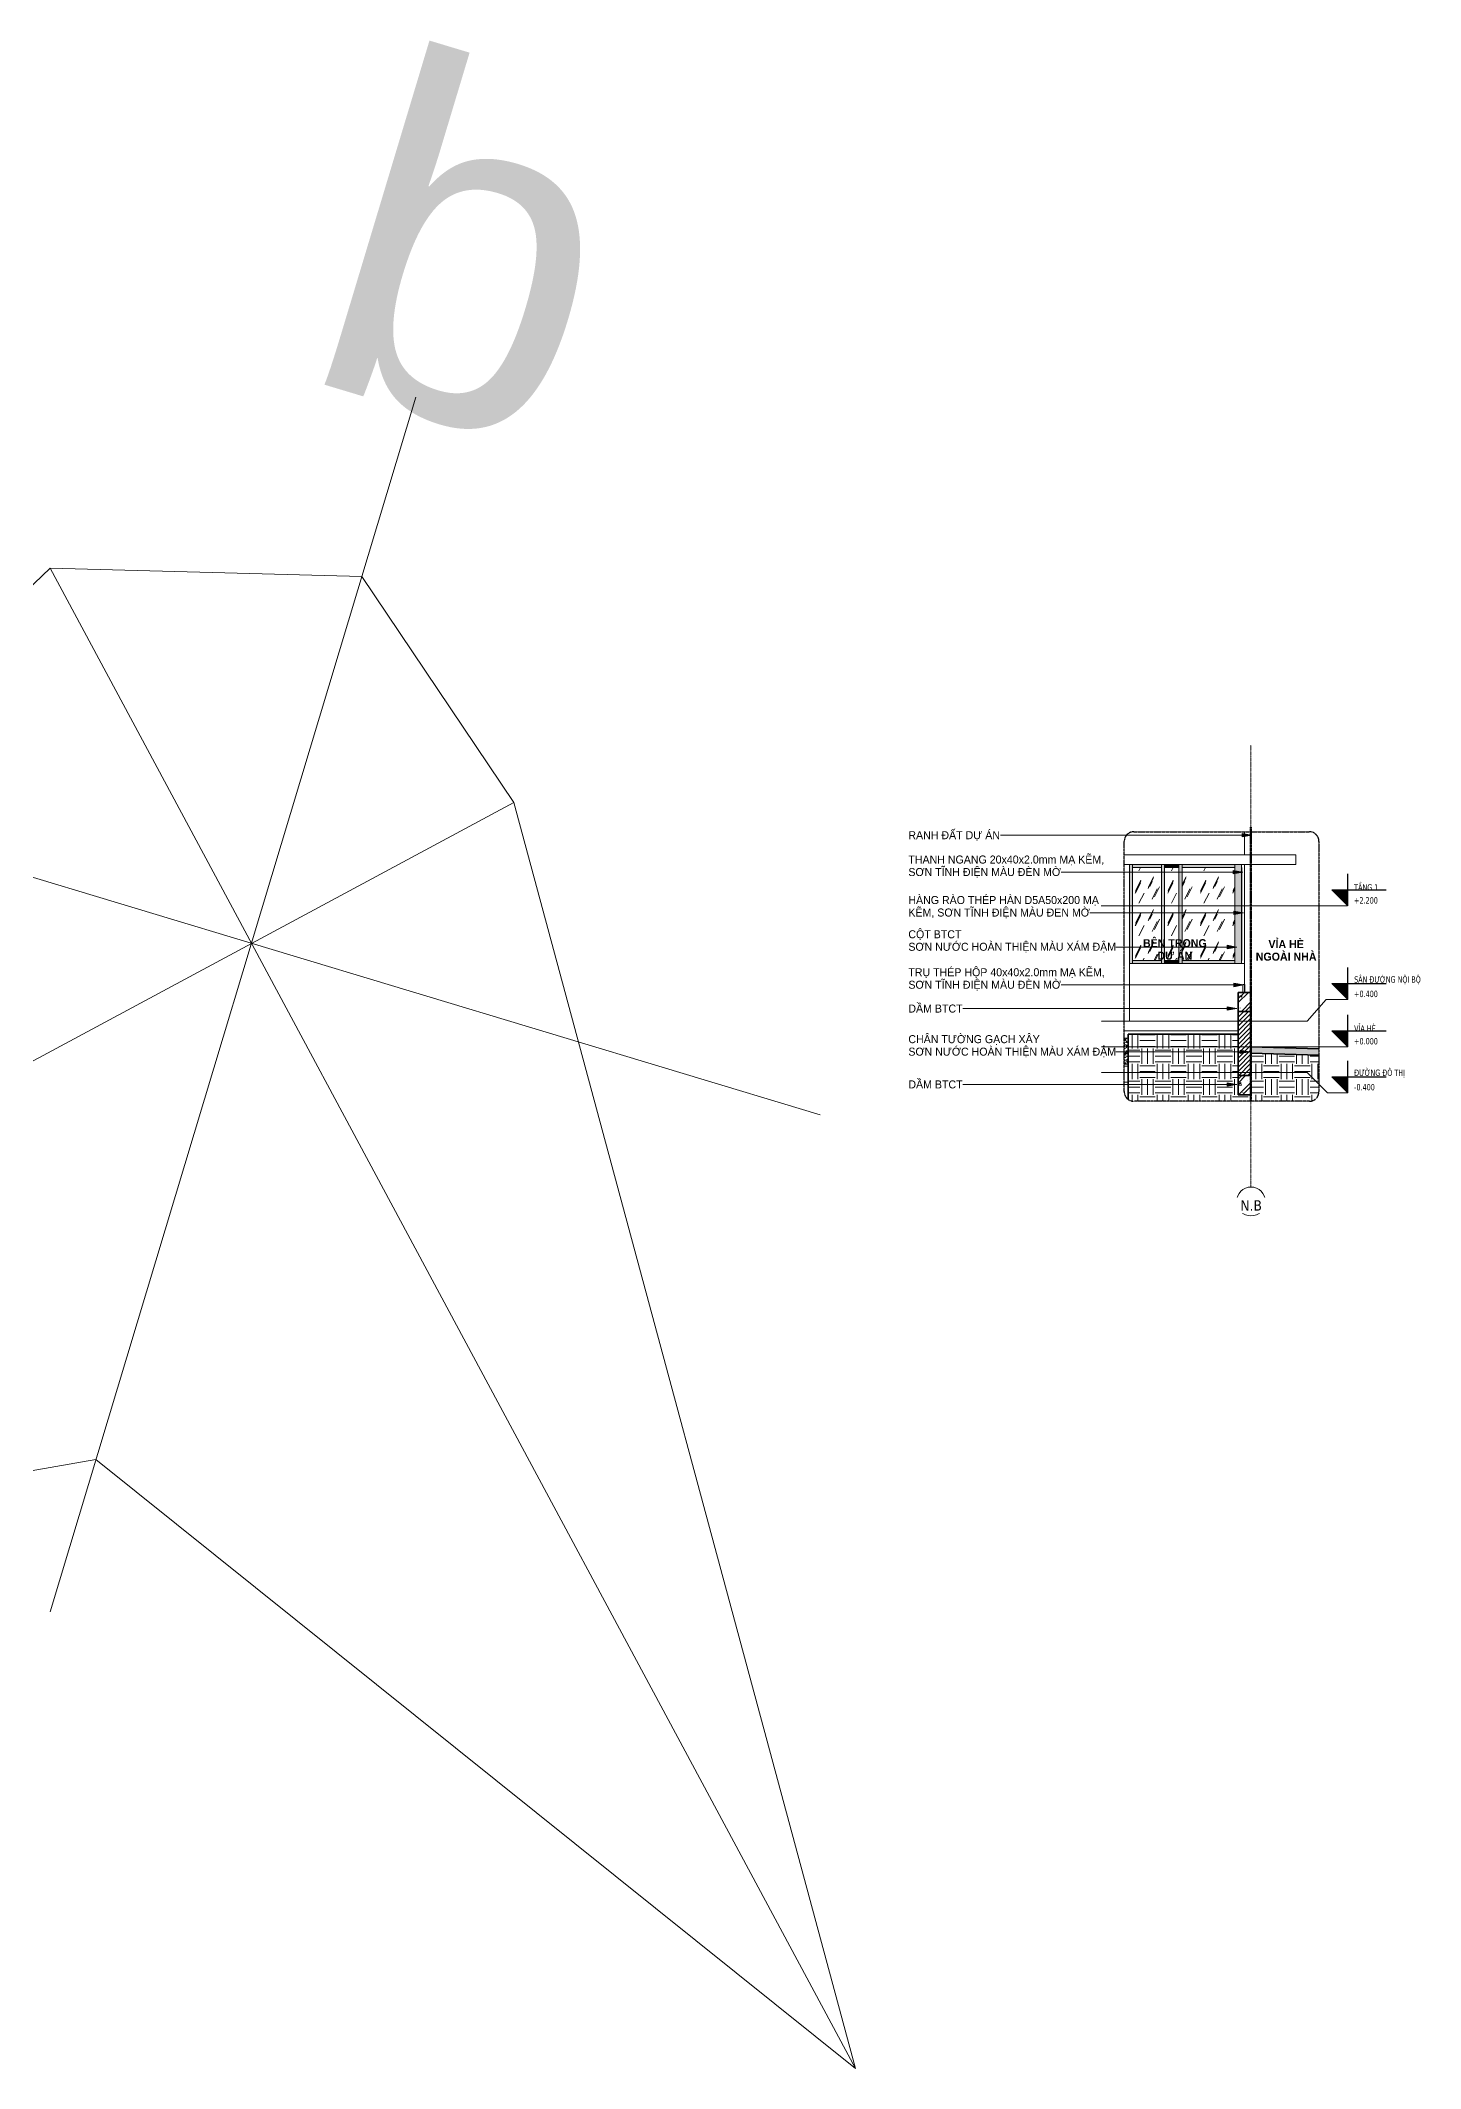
# Model space of a CAD drawing. Header units: millimetres. Extents: x 5359 to 218750, y -16347 to 109893.
# Drawn here: x 181137 to 202702, y -15958 to 15718 of the extents above; entities that cross this region are included whole.
import ezdxf

# ---------------------------------------------------------------- set-up
doc = ezdxf.new("R2010")
doc.units = ezdxf.units.MM
for name, pattern in [('Centre', [31.75, 6.35, -4.7625, 15.875, -4.7625]), ('Demolished', [7.14375, 4.7625, -2.38125]), ('Grid Line', [22.225, 12.7, -3.175, 3.175, -3.175]), ('Hidden', [7.14375, 4.7625, -2.38125])]:
    doc.linetypes.add(name, pattern=pattern)
for name, color, linetype, lineweight in [('A-DETL-1', 90, 'Demolished', 200), ('A-DETL-GENF-3', 254, 'Continuous', 18), ('A-DETL-GENF-4', 92, 'Continuous', 18), ('A-DETL-GENF-5', 92, 'Hidden', 25), ('A-DETL-MEDM', 33, 'Continuous', 35), ('A-DETL-THIN-2', 151, 'Continuous', 18), ('A-FLOR-2', 192, 'Continuous', 18), ('A-FLOR-FNSH-1', 250, 'Continuous', 35), ('A-FLOR-FNSH-2', 90, 'Continuous', 18), ('A-FLOR-LEVL', 51, 'Continuous', 9), ('A-FLOR-LEVL-1', 51, 'Continuous', 25), ('A-FLOR-LEVL-2', 51, 'Centre', 9), ('A-FLOR-MCUT', 51, 'Continuous', 18), ('A-FLOR-PATT', 8, 'Continuous', 9), ('A-FLOR-PATT-2', 8, 'Continuous', 18), ('A-GLAZ-CURT-2', 52, 'Continuous', 18), ('A-GLAZ-CURT-3', 254, 'Continuous', 18), ('A-GLAZ-CWMG-1', 51, 'Continuous', 18), ('A-GLAZ-CWMG-2', 254, 'Continuous', 18), ('A-WALL-3', 113, 'Continuous', 18), ('G-ANNO-TEXT-1', 7, 'Continuous', 9), ('HOA GIO_TIEN GIANG_dwg-1', 250, 'Continuous', 18), ('S-BEAM-2', 12, 'Continuous', 18), ('S-COLS-4', 52, 'Continuous', 18), ('S-GRID-1', 1, 'Grid Line', 9), ('S-GRID-IDEN', 1, 'Continuous', 9), ('TEXT', 7, 'Continuous', 9), ('TEXT-1', 7, 'Continuous', 18)]:
    doc.layers.add(name, color=color, linetype=linetype, lineweight=lineweight)
doc.styles.add('Arial_3', font='arial_0.ttf', dxfattribs={"height": 5335.983317})
doc.styles.add('Arial_7', font='arial_0.ttf', dxfattribs={"width": 0.95, "height": 125})
doc.styles.add('Tahoma_B_1', font='tahomabd_0.ttf', dxfattribs={"width": 0.85, "height": 100})
doc.styles.add('Tahoma_B_2', font='tahomabd_0.ttf', dxfattribs={"height": 162.5})
pattern_1 = [(63.435, (84002.52, 1734.68), (-0.0009, 508), [177.49, -958.435]), (63.435, (83494.52, 1734.68), (-0.0009, 508), [177.49, -958.43]), (63.435, (84245.7, 1832.83), (-0.0009, 508), [177.49, -958.435]), (63.435, (83737.7, 1832.83), (-0.0009, 508), [177.49, -958.435]), (63.435, (84208.9, 1798.18), (-0.0009, 508), [177.49, -958.435]), (63.435, (83700.9, 1798.18), (-0.0009, 508), [177.49, -958.435]), (63.435, (84171.37, 1996.6), (-0.0009, 508), [86.27, -1049.655]), (63.435, (83663.37, 1996.6), (-0.0009, 508), [86.27, -1049.65]), (63.435, (84146.84, 1965.9), (-0.0009, 508), [177.49, -958.435]), (63.435, (83638.84, 1965.9), (-0.0009, 508), [177.49, -958.43]), (63.435, (84151.17, 1987.94), (-0.0009, 508), [177.49, -958.435]), (63.435, (83643.17, 1987.94), (-0.0009, 508), [177.49, -958.43]), (63.435, (83946.21, 1891.22), (-0.0009, 508), [177.49, -958.435]), (63.435, (83438.21, 1891.22), (-0.0009, 508), [177.49, -958.43]), (63.435, (83950.54, 1917.2), (-0.0009, 508), [177.49, -958.435]), (63.435, (83442.54, 1917.2), (-0.0009, 508), [177.49, -958.43]), (63.435, (83951.7, 1935.94), (-0.0009, 508), [177.49, -958.435]), (63.435, (83443.7, 1935.94), (-0.0009, 508), [177.49, -958.43])]

# ---------------------------------------------------------------- blocks, each defined once
blk = doc.blocks.new('HOA GIO_TIEN GIANG_dwg-1605386-TỔNG THỂ_HOA GIÓ')
at = {"layer": 'TEXT'}
for p, q in [((8395, 10147), (2680, -8828)), ((15264, -15958), (2679, 7475)), ((-5985, 5174), (14714, -1060)), ((-15264, -9710), (9926, 3819))]:
    blk.add_line(p, q, dxfattribs=at)
at = {"layer": 'TEXT', "flags": 128}
blk.add_lwpolyline([(7552, 7347), (9926, 3819), (15264, -15958), (3396, -6448), (-15264, -9710), (2679, 7475), (7552, 7347), (9926, 3819), (15264, -15958), (3396, -6448), (-15264, -9710), (2679, 7475)], close=True, dxfattribs=at)
at = {"layer": 'TEXT-1', "insert": (8045, 15591), "char_height": 5336, "width": 4124.3, "attachment_point": 1, "rotation": 343.2379, "line_spacing_factor": 0.941778, "style": 'Arial_3'}
blk.add_mtext('b', dxfattribs=at)
blk = doc.blocks.new('System Panel - Glazed-4739252-TKCS_HÀNG RÀO - MẶT CẮT')
at = {"layer": 'A-GLAZ-CURT-3'}
h = blk.add_hatch(dxfattribs=at)
h.set_pattern_fill('FP_38', color=256, style=0, pattern_type=2)
h.set_pattern_definition(pattern_1)
h.paths.add_polyline_path([(84274, 1350), (84274, 2800), (84268, 2800), (84268, 1350)])
at = {"layer": 'A-GLAZ-CURT-2'}
for p, q in [((84268, 2800), (84274, 2800)), ((84274, 2800), (84274, 1350)), ((84274, 1350), (84268, 1350))]:
    blk.add_line(p, q, dxfattribs=at)
blk = doc.blocks.new('Rectangular Mullion - 50 x 100mm-2035506-TKCS_HÀNG RÀO - MẶT CẮT')
at = {"layer": 'A-GLAZ-CWMG-2'}
blk.add_hatch(color=256, dxfattribs=at).paths.add_polyline_path([(84168, 1300), (84268, 1300), (84268, 2850), (84168, 2850)])
at = {"layer": 'A-GLAZ-CWMG-1'}
for p, q in [((84168, 1300), (84168, 2850)), ((84268, 2850), (84268, 1300)), ((84268, 1300), (84168, 1300))]:
    blk.add_line(p, q, dxfattribs=at)
blk = doc.blocks.new('System Panel - Glazed-4738996-TKCS_HÀNG RÀO - MẶT CẮT')
at = {"layer": 'A-GLAZ-CURT-3'}
h = blk.add_hatch(dxfattribs=at)
h.set_pattern_fill('FP_38', color=256, style=0, pattern_type=2)
h.set_pattern_definition(pattern_1)
h.paths.add_polyline_path([(83966, 1350), (84168, 1350), (84168, 2800), (83343, 2800), (83343, 1350)])
at = {"layer": 'A-GLAZ-CURT-2'}
for p, q in [((84168, 2800), (83343, 2800)), ((83343, 2800), (83343, 1350)), ((83343, 1350), (84168, 1350))]:
    blk.add_line(p, q, dxfattribs=at)
blk = doc.blocks.new('Rectangular Mullion - 50 x 100mm-4738990-TKCS_HÀNG RÀO - MẶT CẮT')
at = {"layer": 'A-GLAZ-CWMG-2'}
blk.add_hatch(color=256, dxfattribs=at).paths.add_polyline_path([(83018, 2800), (83018, 2850), (82568, 2850), (82568, 2800), (82609, 2800)])
at = {"layer": 'A-GLAZ-CWMG-1'}
for p, q in [((82568, 2800), (82568, 2850)), ((83018, 2850), (83018, 2800))]:
    blk.add_line(p, q, dxfattribs=at)
blk = doc.blocks.new('Rectangular Mullion - 50 x 100mm-4738991-TKCS_HÀNG RÀO - MẶT CẮT')
at = {"layer": 'A-GLAZ-CWMG-2'}
blk.add_hatch(color=256, dxfattribs=at).paths.add_polyline_path([(83966, 1300), (84168, 1300), (84168, 1350), (83343, 1350), (83343, 1300)])
at = {"layer": 'A-GLAZ-CWMG-1'}
blk.add_line((83343, 1300), (83343, 1350), dxfattribs=at)
blk = doc.blocks.new('Rectangular Mullion - 50 x 100mm-2035525-TKCS_HÀNG RÀO - MẶT CẮT')
at = {"layer": 'A-GLAZ-CWMG-2'}
blk.add_hatch(color=256, dxfattribs=at).paths.add_polyline_path([(82518, 1300), (82568, 1300), (82568, 2850), (82518, 2850), (82518, 1350)])
at = {"layer": 'A-GLAZ-CWMG-1'}
for p, q in [((82568, 2850), (82568, 2800)), ((82568, 1350), (82568, 1300))]:
    blk.add_line(p, q, dxfattribs=at)
blk = doc.blocks.new('System Panel - Glazed-4738997-TKCS_HÀNG RÀO - MẶT CẮT')
at = {"layer": 'A-GLAZ-CURT-3'}
h = blk.add_hatch(dxfattribs=at)
h.set_pattern_fill('FP_38', color=256, style=0, pattern_type=2)
h.set_pattern_definition(pattern_1)
h.paths.add_polyline_path([(83293, 1350), (83293, 2800), (83068, 2800), (83068, 1350)])
at = {"layer": 'A-GLAZ-CURT-2'}
for p, q in [((83293, 2800), (83068, 2800)), ((83068, 2800), (83068, 1350)), ((83293, 1350), (83293, 2800)), ((83068, 1350), (83293, 1350))]:
    blk.add_line(p, q, dxfattribs=at)
blk = doc.blocks.new('Rectangular Mullion - 50 x 100mm-4738992-TKCS_HÀNG RÀO - MẶT CẮT')
at = {"layer": 'A-GLAZ-CWMG-2'}
blk.add_hatch(color=256, dxfattribs=at).paths.add_polyline_path([(84168, 2800), (84168, 2850), (83343, 2850), (83343, 2800), (84118, 2800)])
at = {"layer": 'A-GLAZ-CWMG-1'}
blk.add_line((83343, 2800), (83343, 2850), dxfattribs=at)
blk = doc.blocks.new('Rectangular Mullion - 50 x 100mm-4738993-TKCS_HÀNG RÀO - MẶT CẮT')
at = {"layer": 'A-GLAZ-CWMG-2'}
blk.add_hatch(color=256, dxfattribs=at).paths.add_polyline_path([(83293, 1300), (83293, 1350), (83068, 1350), (83068, 1300)])
at = {"layer": 'A-GLAZ-CWMG-1'}
for p, q in [((83068, 1300), (83068, 1350)), ((83293, 1350), (83293, 1300))]:
    blk.add_line(p, q, dxfattribs=at)
blk = doc.blocks.new('Rectangular Mullion - 50 x 100mm-2035461-TKCS_HÀNG RÀO - MẶT CẮT')
at = {"layer": 'A-GLAZ-CWMG-2'}
blk.add_hatch(color=256, dxfattribs=at).paths.add_polyline_path([(83343, 1300), (83343, 2850), (83293, 2850), (83293, 1300)])
at = {"layer": 'A-GLAZ-CWMG-1'}
for p, q in [((83293, 2850), (83293, 2800)), ((83343, 2850), (83343, 2800)), ((83293, 1350), (83293, 1300)), ((83343, 1350), (83343, 1300))]:
    blk.add_line(p, q, dxfattribs=at)
blk = doc.blocks.new('System Panel - Glazed-4738998-TKCS_HÀNG RÀO - MẶT CẮT')
at = {"layer": 'A-GLAZ-CURT-3'}
h = blk.add_hatch(dxfattribs=at)
h.set_pattern_fill('FP_38', color=256, style=0, pattern_type=2)
h.set_pattern_definition(pattern_1)
h.paths.add_polyline_path([(83018, 1350), (83018, 2800), (82568, 2800), (82568, 1350)])
at = {"layer": 'A-GLAZ-CURT-2'}
for p, q in [((83018, 2800), (82568, 2800)), ((82568, 2800), (82568, 1350)), ((83018, 1350), (83018, 2800)), ((82568, 1350), (83018, 1350))]:
    blk.add_line(p, q, dxfattribs=at)
blk = doc.blocks.new('Rectangular Mullion - 50 x 100mm-4738994-TKCS_HÀNG RÀO - MẶT CẮT')
at = {"layer": 'A-GLAZ-CWMG-2'}
blk.add_hatch(color=256, dxfattribs=at).paths.add_polyline_path([(83293, 2800), (83293, 2850), (83068, 2850), (83068, 2800)])
at = {"layer": 'A-GLAZ-CWMG-1'}
for p, q in [((83068, 2800), (83068, 2850)), ((83293, 2850), (83293, 2800))]:
    blk.add_line(p, q, dxfattribs=at)
blk = doc.blocks.new('Rectangular Mullion - 50 x 100mm-4738995-TKCS_HÀNG RÀO - MẶT CẮT')
at = {"layer": 'A-GLAZ-CWMG-2'}
blk.add_hatch(color=256, dxfattribs=at).paths.add_polyline_path([(83018, 1300), (83018, 1350), (82568, 1350), (82568, 1300)])
at = {"layer": 'A-GLAZ-CWMG-1'}
for p, q in [((82568, 1300), (82568, 1350)), ((83018, 1350), (83018, 1300))]:
    blk.add_line(p, q, dxfattribs=at)
blk = doc.blocks.new('BORDER VIEW - BORDER VIEW-2279606-TKCS_HÀNG RÀO - MẶT CẮT')
at = {"layer": 'A-DETL-GENF-5'}
for p, q in [((82437, -700), (82437, 3209)), ((82587, 3359), (85331, 3359)), ((85481, 3209), (85481, -700)), ((85331, -850), (82587, -850))]:
    blk.add_line(p, q, dxfattribs=at)
for centre, start, end in [((82587, 3209), 90, 180), ((85331, 3209), 360, 90), ((82587, -700), 180, 270), ((85331, -700), 270, 0)]:
    blk.add_arc(centre, 150, start, end, dxfattribs=at)
blk = doc.blocks.new('Level - CAO ĐỘ LEVEL-350587-TKCS_HÀNG RÀO - MẶT CẮT')
at = {"layer": 'A-FLOR-LEVL'}
blk.add_hatch(color=256, dxfattribs=at).paths.add_polyline_path([(85930, 2450), (85930, 2200), (85680, 2450)])
at = {"layer": 'A-FLOR-LEVL-1'}
for p, q in [((85930, 2200), (85930, 2700)), ((85680, 2450), (85930, 2200)), ((85680, 2450), (86530, 2450))]:
    blk.add_line(p, q, dxfattribs=at)
blk = doc.blocks.new('Grid - M_Grid Head - Circle-353313-TKCS_HÀNG RÀO - MẶT CẮT')
at = {"layer": 'S-GRID-IDEN'}
blk.add_circle((84418, -2415), 225, dxfattribs=at)

msp = doc.modelspace()

# ---------------------------------------------------------------- hatches: boundary and pattern name
at = {"layer": 'A-DETL-GENF-3'}
h = msp.add_hatch(dxfattribs=at)
h.set_pattern_fill('FP_39', color=256, style=0, pattern_type=2)
h.set_pattern_definition([(50, (199041.44, 1699.9), (364.368, -31.878), [38.1, -419.1]), (355, (199041.44, 1699.9), (-70.486, 382.113), [30.48, -335.28]), (100.451, (199071.8, 1697.25), (293.885, 350.233), [32.38, -356.18]), (46.184, (199041.44, 1801.5), (542.16, -84.086), [57.15, -628.65]), (96.636, (199086.6, 1794.5), (474.8, 494.86), [48.57, -534.27]), (351.184, (199041.44, 1801.5), (474.81, 494.85), [45.72, -502.92]), (21, (199092.24, 1776.1), (303.23, -204.53), [38.1, -419.1]), (326, (199092.24, 1776.1), (123.604, 368.376), [30.48, -335.28]), (71.451, (199117.5, 1759.06), (426.834, 163.843), [32.38, -356.18]), (37.5, (199041.44, 1699.91), (6.1766, 169.11), [3.353, -327.863, 3.353, -337.007, -336.55]), (37.5, (199041.44, 1699.91), (6.1766, 169.11), [-671.576, 3.353, -333.197]), (7.5, (199041.44, 1699.9), (133.639, 200.361), [3.353, -190.703, 3.353, -320.243, -128.27]), (7.5, (199041.44, 1699.9), (133.639, 200.361), [-517.652, 3.353, -124.917]), (327.5, (198928.16, 1699.91), (271.182, -11.4584), [3.353, -123.647, 3.353, -392.887, -525.78]), (327.5, (198928.16, 1699.91), (271.182, -11.4584), [-523.24, 3.353, -522.427]), (317.5, (198877.36, 1699.9), (296.259, 50.853), [3.353, -161.747, 3.353, -259.79, -373.38]), (317.5, (198877.36, 1699.9), (296.259, 50.853), [-428.244, 3.353, -370.027]), (45, (199041.44, 1699.9), (-125.724, 125.724), []), (45, (199041.44, 1890.4), (-125.724, 125.724), [])])
h.paths.add_polyline_path([(199853.9, -750), (200053.9, -750), (200053.9, -450), (199853.9, -450), (199853.9, -695.8)])
h.paths.add_polyline_path([(199853.9, 550), (200053.9, 550), (200053.9, 850), (199853.9, 850)])
h = msp.add_hatch(dxfattribs=at)
h.set_pattern_fill('FP_40', color=256, style=0, pattern_type=2)
h.set_pattern_definition([(45, (199041.443, 1699.907), (-35.3553, 35.3553), [])])
h.paths.add_polyline_path([(199853.9, -450), (200053.9, -450), (200053.9, 550), (199853.9, 550), (199853.9, -144)])
h = msp.add_hatch(dxfattribs=at)
h.set_pattern_fill('FP_41', color=256, style=0, pattern_type=2)
h.set_pattern_definition([(0, (199041.44, 1699.9), (241.935, 241.935), [241.935, -241.935]), (0, (199041.44, 1790.63), (241.935, 241.935), [241.935, -241.935]), (0, (199041.44, 1881.36), (241.935, 241.935), [241.935, -241.935]), (90, (199071.69, 1911.6), (-241.935, 241.935), [241.935, -241.935]), (90, (199162.4, 1911.6), (-241.935, 241.935), [241.935, -241.935]), (90, (199253.14, 1911.6), (-241.935, 241.935), [241.935, -241.935])])
h.paths.add_polyline_path([(200274.4, -850), (200966.4, -850), (201005.3, -844.9), (201041.4, -829.9), (201072.5, -806.1), (201096.4, -775), (201111.3, -738.8), (201116.4, -700), (201116.4, -132.5), (200053.9, -100), (200053.9, -750), (199853.9, -750), (199853.9, 200), (198133.9, 200), (198133.9, -819.4), (198147.6, -829.9), (198183.8, -844.9), (198222.6, -850), (199602.1, -850)])
at = {"layer": 'A-FLOR-PATT'}
msp.add_hatch(color=256, dxfattribs=at).paths.add_polyline_path([(201116.4, -132.5), (201116.4, -32.4), (200053.9, 0), (200053.9, -100), (200389.3, -110.3)])
at = {"layer": 'A-FLOR-PATT-2'}
h = msp.add_hatch(dxfattribs=at)
h.set_pattern_fill('FP_37', color=256, style=0, pattern_type=2)
h.set_pattern_definition([(45, (199041.44, 1699.91), (-53.033, 53.033), []), (135, (199041.44, 1699.91), (-53.033, -53.033), [])])
h.paths.add_polyline_path([(198133.9, 64.5), (198133.9, 134.6), (198072.6, 136.9), (198072.6, 66.8), (198125.9, 64.8)])
h = msp.add_hatch(dxfattribs=at)
h.set_pattern_fill('FP_35', color=256, style=0, pattern_type=2)
h.set_pattern_definition([(0, (199041.443, 1699.907), (203.2, 50.8), [16.764, -135.636, 16.764, -135.636, -812.8]), (0, (199041.443, 1699.907), (203.2, 50.8), [-304.8, 16.764, -288.036, 16.764, -135.636, -355.6]), (0, (199041.443, 1699.907), (203.2, 50.8), [-762, 16.764, -84.836, 16.764, -237.236]), (120, (199117.643, 1725.307), (-145.5941, 150.5764), [16.764, -135.636, 16.764, -135.636, -812.8]), (120, (199117.643, 1725.307), (-145.5941, 150.5764), [-304.8, 16.764, -288.036, 16.764, -135.636, -355.6]), (120, (199117.643, 1725.307), (-145.5941, 150.5764), [-762, 16.764, -84.836, 16.764, -237.236]), (240, (199143.043, 1826.907), (-57.6059, -201.3764), [16.764, -135.636, 16.764, -135.636, -812.8]), (240, (199143.043, 1826.907), (-57.6059, -201.3764), [-304.8, 16.764, -288.036, 16.764, -135.636, -355.6]), (240, (199143.043, 1826.907), (-57.6059, -201.3764), [-762, 16.764, -84.836, 16.764, -237.236])])
h.paths.add_polyline_path([(198133.9, -265.7), (198133.9, 64.5), (198072.6, 66.8), (198072.6, -263.4)])
h = msp.add_hatch(dxfattribs=at)
h.set_pattern_fill('FP_36', color=256, style=0, pattern_type=2)
h.set_pattern_definition([(50, (199041.44, 1699.91), (91.092, -7.9692), [9.525, -104.775]), (355, (199041.44, 1699.91), (-17.6212, 95.5283), [7.62, -83.82]), (100.451, (199049.03, 1699.24), (73.4713, 87.558), [8.095, -89.045]), (46.184, (199041.44, 1725.31), (135.54, -21.021), [14.287, -157.162]), (96.636, (199052.74, 1723.56), (118.702, 123.714), [12.143, -133.568]), (351.184, (199041.44, 1725.3), (118.703, 123.713), [11.43, -125.73]), (21, (199054.14, 1718.96), (75.8073, -51.1323), [9.525, -104.775]), (326, (199054.14, 1718.96), (30.901, 92.094), [7.62, -83.82]), (71.451, (199060.46, 1714.7), (106.7084, 40.9602), [8.095, -89.045]), (37.5, (199041.443, 1699.907), (1.54416, 42.27754), [1.676, -81.128, 1.676, -83.414, -84.137]), (37.5, (199041.443, 1699.907), (1.54416, 42.27754), [-167.894, 1.676, -82.461]), (7.5, (199041.443, 1699.907), (33.4097, 50.0904), [1.676, -46.838, 1.676, -79.223, -32.067]), (7.5, (199041.443, 1699.907), (33.4097, 50.0904), [-129.413, 1.676, -30.391]), (327.5, (199013.122, 1699.907), (67.7955, -2.86403), [1.676, -30.074, 1.676, -97.384, -131.445]), (327.5, (199013.122, 1699.907), (67.7955, -2.86403), [-130.81, 1.676, -129.769]), (317.5, (199000.42, 1699.907), (74.0648, 12.7137), [1.676, -39.599, 1.676, -64.11, -93.345]), (317.5, (199000.42, 1699.907), (74.0648, 12.7137), [-107.061, 1.676, -91.669])])
h.paths.add_polyline_path([(198133.9, -265.7), (198133.9, 64.5), (198072.6, 66.8), (198072.6, -263.4)])
at = {"layer": 'G-ANNO-TEXT-1'}
for points in [[(200067.5, 3305.1), (199917.5, 3331.5), (199917.5, 3278.6)], [(199926.9, 2726.5), (199776.9, 2753), (199776.9, 2700.1)], [(199935.7, 2093.8), (199785.7, 2120.2), (199785.7, 2067.3)], [(199830.2, 1558.9), (199680.2, 1585.4), (199680.2, 1532.5)], [(199935.7, 965.7), (199785.7, 992.2), (199785.7, 939.3)], [(199830.2, 597.3), (199680.2, 623.8), (199680.2, 570.9)], [(200032.4, -79.4), (199882.4, -52.9), (199882.4, -105.8)], [(199830.2, -587.7), (199680.2, -561.3), (199680.2, -614.2)]]:
    msp.add_hatch(color=256, dxfattribs=at).paths.add_polyline_path(points)

# ---------------------------------------------------------------- linework, layer by layer
at = {"layer": 'A-DETL-1'}
msp.add_line((200053.9, 3432.1), (200053.9, -850), dxfattribs=at)
at = {"layer": 'A-DETL-MEDM'}
for p, q in [((200053.9, 850), (199853.9, 850)), ((199853.9, 850), (199853.9, 550)), ((200053.9, 550), (200053.9, 850)), ((200053.9, 550), (199853.9, 550)), ((199853.9, 550), (199853.9, 200)), ((200053.9, -100), (200053.9, 550)), ((198133.9, 200), (198133.9, -819.4)), ((199853.9, 200), (198133.9, 200)), ((199853.9, -750), (199853.9, 200)), ((201116.4, -132.5), (200053.9, -100)), ((200053.9, -100), (200053.9, -750)), ((199853.9, -450), (200053.9, -450)), ((200053.9, -750), (199853.9, -750))]:
    msp.add_line(p, q, dxfattribs=at)
at = {"layer": 'A-DETL-THIN-2'}
for p, q in [((199926.9, 971), (199959.9, 971)), ((199926.9, 850), (199926.9, 971)), ((199959.9, 971), (199959.9, 850)), ((199959.9, 850), (199926.9, 850))]:
    msp.add_line(p, q, dxfattribs=at)
at = {"layer": 'A-FLOR-2'}
for p, q in [((198072.6, 3000), (200753.9, 3000)), ((200753.9, 3000), (200753.9, 2850)), ((200753.9, 2850), (198153.9, 2850)), ((198072.6, 400), (199853.9, 400)), ((199853.9, 250), (198072.6, 250)), ((200053.9, 0), (201116.4, 0)), ((198072.6, -269.2), (198133.9, -271.3)), ((198133.9, -300), (198072.6, -300)), ((198134.3, -550), (198072.8, -550))]:
    msp.add_line(p, q, dxfattribs=at)
at = {"layer": 'A-FLOR-FNSH-1'}
msp.add_line((201116.4, -32.4), (200053.9, 0), dxfattribs=at)
at = {"layer": 'A-FLOR-FNSH-2'}
for p, q in [((198133.9, 134.6), (198072.6, 136.9)), ((198072.6, -263.4), (198133.9, -265.7))]:
    msp.add_line(p, q, dxfattribs=at)
at = {"layer": 'A-FLOR-LEVL'}
for p, q in [((200930.7, 400), (201228, 739.5)), ((201228, 739.5), (201565.7, 739.5)), ((200930.7, -400), (201248.2, -717.5)), ((201248.2, -717.5), (201565.7, -717.5))]:
    msp.add_line(p, q, dxfattribs=at)
at = {"layer": 'A-FLOR-LEVL-2'}
for p, q in [((197712.8, 2200), (201565.7, 2200)), ((200930.7, 400), (197712.8, 400)), ((201565.7, 0), (197712.8, 0)), ((200930.7, -400), (197712.8, -400))]:
    msp.add_line(p, q, dxfattribs=at)
at = {"layer": 'A-FLOR-MCUT'}
msp.add_line((198133.9, 64.5), (198072.6, 66.8), dxfattribs=at)
at = {"layer": 'A-WALL-3'}
for p, q in [((199953.9, 3359.4), (199953.9, 3000)), ((198072.6, 2850), (198153.9, 2850)), ((198153.9, 2850), (198153.9, 400)), ((199953.9, 2850), (199953.9, 850)), ((199953.9, 1300), (198153.9, 1300))]:
    msp.add_line(p, q, dxfattribs=at)
at = {"layer": 'G-ANNO-TEXT-1'}
for p, q in [((197168.9, 3305.1), (196137.3, 3305.1)), ((200067.5, 3305.1), (197168.9, 3305.1)), ((200067.5, 3305.1), (199917.5, 3331.5)), ((199917.5, 3331.5), (199917.5, 3278.6)), ((199917.5, 3278.6), (200067.5, 3305.1)), ((197891.6, 2726.5), (197086.1, 2726.5)), ((199926.9, 2726.5), (197891.6, 2726.5)), ((199926.9, 2726.5), (199776.9, 2753)), ((199776.9, 2753), (199776.9, 2700.1)), ((199776.9, 2700.1), (199926.9, 2726.5)), ((197840.6, 2093.8), (197535.4, 2093.8)), ((199935.7, 2093.8), (197840.6, 2093.8)), ((199935.7, 2093.8), (199785.7, 2120.2)), ((199785.7, 2120.2), (199785.7, 2067.3)), ((199785.7, 2067.3), (199935.7, 2093.8)), ((199830.2, 1558.9), (199680.2, 1585.4)), ((199680.2, 1585.4), (199680.2, 1532.5)), ((197948.7, 1558.9), (197940.7, 1558.9)), ((199830.2, 1558.9), (197948.7, 1558.9)), ((199680.2, 1532.5), (199830.2, 1558.9)), ((197840.6, 965.7), (197086.1, 965.7)), ((199935.7, 965.7), (197840.6, 965.7)), ((199935.7, 965.7), (199785.7, 992.2)), ((199785.7, 992.2), (199785.7, 939.3)), ((199785.7, 939.3), (199935.7, 965.7)), ((197168.9, 597.3), (195552.9, 597.3)), ((199830.2, 597.3), (197168.9, 597.3)), ((199830.2, 597.3), (199680.2, 623.8)), ((199680.2, 623.8), (199680.2, 570.9)), ((199680.2, 570.9), (199830.2, 597.3)), ((197982, -79.4), (197940.7, -79.4)), ((200032.4, -79.4), (197982, -79.4)), ((200032.4, -79.4), (199882.4, -52.9)), ((199882.4, -52.9), (199882.4, -105.8)), ((199882.4, -105.8), (200032.4, -79.4)), ((197168.9, -587.7), (195552.9, -587.7)), ((199830.2, -587.7), (197168.9, -587.7)), ((199830.2, -587.7), (199680.2, -561.3)), ((199680.2, -561.3), (199680.2, -614.2)), ((199680.2, -614.2), (199830.2, -587.7))]:
    msp.add_line(p, q, dxfattribs=at)
at = {"layer": 'S-BEAM-2'}
for p, q in [((198072.6, 400), (199753.9, 400)), ((199753.9, 400), (199853.9, 400))]:
    msp.add_line(p, q, dxfattribs=at)
at = {"layer": 'S-COLS-4'}
for p, q in [((200053.9, 3000), (200053.9, 3359.4)), ((200053.9, 850), (200053.9, 2850))]:
    msp.add_line(p, q, dxfattribs=at)
at = {"layer": 'S-GRID-1'}
for p, q in [((200053.9, 3461.5), (200053.9, 4711.5)), ((200053.9, -940.1), (200053.9, 3461.5)), ((200053.9, -2190.1), (200053.9, -940.1))]:
    msp.add_line(p, q, dxfattribs=at)

# ---------------------------------------------------------------- block references
at = {"layer": 'A-DETL-GENF-4'}
msp.add_blockref('BORDER VIEW - BORDER VIEW-2279606-TKCS_HÀNG RÀO - MẶT CẮT', (115635.7, 0), dxfattribs=at)
at = {"layer": 'A-FLOR-LEVL-1'}
for p in [(115635.7, 0), (115635.7, -1460.5), (115635.7, -2200), (115635.7, -2917.5)]:
    msp.add_blockref('Level - CAO ĐỘ LEVEL-350587-TKCS_HÀNG RÀO - MẶT CẮT', p, dxfattribs=at)
at = {"layer": 'A-GLAZ-CURT-2'}
for name in ['System Panel - Glazed-4738998-TKCS_HÀNG RÀO - MẶT CẮT', 'System Panel - Glazed-4738997-TKCS_HÀNG RÀO - MẶT CẮT', 'System Panel - Glazed-4738996-TKCS_HÀNG RÀO - MẶT CẮT', 'System Panel - Glazed-4739252-TKCS_HÀNG RÀO - MẶT CẮT']:
    msp.add_blockref(name, (115635.7, 0), dxfattribs=at)
at = {"layer": 'A-GLAZ-CWMG-1'}
for name, p in [('Rectangular Mullion - 50 x 100mm-2035525-TKCS_HÀNG RÀO - MẶT CẮT', (115635.7, 0)), ('Rectangular Mullion - 50 x 100mm-4738990-TKCS_HÀNG RÀO - MẶT CẮT', (115635.7, 0)), ('Rectangular Mullion - 50 x 100mm-2035461-TKCS_HÀNG RÀO - MẶT CẮT', (115360.7, 0)), ('Rectangular Mullion - 50 x 100mm-4738994-TKCS_HÀNG RÀO - MẶT CẮT', (115635.7, 0)), ('Rectangular Mullion - 50 x 100mm-2035461-TKCS_HÀNG RÀO - MẶT CẮT', (115635.7, 0)), ('Rectangular Mullion - 50 x 100mm-4738992-TKCS_HÀNG RÀO - MẶT CẮT', (115635.7, 0)), ('Rectangular Mullion - 50 x 100mm-2035506-TKCS_HÀNG RÀO - MẶT CẮT', (115635.7, 0)), ('Rectangular Mullion - 50 x 100mm-4738995-TKCS_HÀNG RÀO - MẶT CẮT', (115635.7, 0)), ('Rectangular Mullion - 50 x 100mm-4738993-TKCS_HÀNG RÀO - MẶT CẮT', (115635.7, 0)), ('Rectangular Mullion - 50 x 100mm-4738991-TKCS_HÀNG RÀO - MẶT CẮT', (115635.7, 0))]:
    msp.add_blockref(name, p, dxfattribs=at)
at = {"layer": 'HOA GIO_TIEN GIANG_dwg-1'}
msp.add_blockref('HOA GIO_TIEN GIANG_dwg-1605386-TỔNG THỂ_HOA GIÓ', (178607.5, 0), dxfattribs=at)
at = {"layer": 'S-GRID-IDEN'}
msp.add_blockref('Grid - M_Grid Head - Circle-353313-TKCS_HÀNG RÀO - MẶT CẮT', (115635.7, 0), dxfattribs=at)

# ---------------------------------------------------------------- texts
at = {"layer": 'A-FLOR-LEVL', "char_height": 100, "line_spacing_factor": 0.996129, "style": 'Tahoma_B_1'}
for s, insert, width, attachment_point in [('\\pt510,1020,1530,2040,2550,3060,3570,4080,4590,5100,5610,6120,6630,7140,7650,8160,8670,9180,9690,10200,10710,11220,11730,12240,12750,13260,13770,14280,14790,15300,15810,16320;TẦNG 1', (201665.9, 2437.2), 452.625, 7), ('\\pt212.5,425,637.5,850,1062.5,1275,1487.5,1700,1912.5,2125,2337.5,2550,2762.5,2975,3187.5,3400,3612.5,3825,4037.5,4250,4462.5,4675,4887.5,5100,5312.5,5525,5737.5,5950,6162.5,6375,6587.5,6800;+2.200', (201665.9, 2337.5), 441.575, 1), ('\\pt510,1020,1530,2040,2550,3060,3570,4080,4590,5100,5610,6120,6630,7140,7650,8160,8670,9180,9690,10200,10710,11220,11730,12240,12750,13260,13770,14280,14790,15300,15810,16320;SÂN ĐƯỜNG NỘI BỘ', (201665.9, 976.7), 1256.725, 7), ('\\pt212.5,425,637.5,850,1062.5,1275,1487.5,1700,1912.5,2125,2337.5,2550,2762.5,2975,3187.5,3400,3612.5,3825,4037.5,4250,4462.5,4675,4887.5,5100,5312.5,5525,5737.5,5950,6162.5,6375,6587.5,6800;+0.400', (201665.9, 877), 441.575, 1), ('\\pt510,1020,1530,2040,2550,3060,3570,4080,4590,5100,5610,6120,6630,7140,7650,8160,8670,9180,9690,10200,10710,11220,11730,12240,12750,13260,13770,14280,14790,15300,15810,16320;VỈA HÈ', (201665.9, 237.2), 427.55, 7), ('\\pt212.5,425,637.5,850,1062.5,1275,1487.5,1700,1912.5,2125,2337.5,2550,2762.5,2975,3187.5,3400,3612.5,3825,4037.5,4250,4462.5,4675,4887.5,5100,5312.5,5525,5737.5,5950,6162.5,6375,6587.5,6800;+0.000', (201665.9, 137.5), 441.575, 1), ('\\pt510,1020,1530,2040,2550,3060,3570,4080,4590,5100,5610,6120,6630,7140,7650,8160,8670,9180,9690,10200,10710,11220,11730,12240,12750,13260,13770,14280,14790,15300,15810,16320;ĐƯỜNG ĐÔ THỊ', (201665.9, -480.3), 958.8, 7), ('\\pt212.5,425,637.5,850,1062.5,1275,1487.5,1700,1912.5,2125,2337.5,2550,2762.5,2975,3187.5,3400,3612.5,3825,4037.5,4250,4462.5,4675,4887.5,5100,5312.5,5525,5737.5,5950,6162.5,6375,6587.5,6800;-0.400', (201665.9, -580), 396.525, 1)]:
    msp.add_mtext(s, dxfattribs=dict(at, insert=insert, width=width, attachment_point=attachment_point))
at = {"layer": 'G-ANNO-TEXT-1', "char_height": 125, "line_spacing_factor": 0.936439, "style": 'Arial_7'}
for s, insert, width, attachment_point in [('\\pt570,1140,1710,2280,2850,3420,3990,4560,5130,5700,6270,6840,7410,7980,8550,9120,9690,10260,10830,11400,11970,12540,13110,13680,14250,14820,15390,15960,16530,17100,17670,18240;RANH ĐẤT DỰ ÁN', (194699.5, 3368.2), 2463.35, 1), ('\\pt570,1140,1710,2280,2850,3420,3990,4560,5130,5700,6270,6840,7410,7980,8550,9120,9690,10260,10830,11400,11970,12540,13110,13680,14250,14820,15390,15960,16530,17100,17670,18240;THANH NGANG 20x40x2.0mm MẠ KẼM, SƠN TĨNH ĐIỆN MÀU ĐÈN MỜ', (194699.5, 2988.1), 3185.825, 1), ('\\pt570,1140,1710,2280,2850,3420,3990,4560,5130,5700,6270,6840,7410,7980,8550,9120,9690,10260,10830,11400,11970,12540,13110,13680,14250,14820,15390,15960,16530,17100,17670,18240;HÀNG RÀO THÉP HÀN D5A50x200 MẠ KẼM, SƠN TĨNH ĐIỆN MÀU ĐEN MỜ', (194699.5, 2355.4), 3135.475, 1), ('\\pt570,1140,1710,2280,2850,3420,3990,4560,5130,5700,6270,6840,7410,7980,8550,9120,9690,10260,10830,11400,11970,12540,13110,13680,14250,14820,15390,15960,16530,17100,17670,18240;CỘT BTCT \\PSƠN NƯỚC HOÀN THIỆN MÀU XÁM ĐẬM', (194699.5, 1820.5), 3245.675, 1), ('\\pt570,1140,1710,2280,2850,3420,3990,4560,5130,5700,6270,6840,7410,7980,8550,9120,9690,10260,10830,11400,11970,12540,13110,13680,14250,14820,15390,15960,16530,17100,17670,18240;{\\fArial|b1|i0|c0|p34;BÊN TRONG DỰ ÁN}', (198864, 1505.3), 1062.1, 5), ('\\pt570,1140,1710,2280,2850,3420,3990,4560,5130,5700,6270,6840,7410,7980,8550,9120,9690,10260,10830,11400,11970,12540,13110,13680,14250,14820,15390,15960,16530,17100,17670,18240;{\\fArial|b1|i0|c0|p34;VỈA HÈ\\PNGOÀI NHÀ}', (200603.5, 1505.3), 1062.1, 5), ('\\pt570,1140,1710,2280,2850,3420,3990,4560,5130,5700,6270,6840,7410,7980,8550,9120,9690,10260,10830,11400,11970,12540,13110,13680,14250,14820,15390,15960,16530,17100,17670,18240;TRỤ THÉP HỘP 40x40x2.0mm MẠ KẼM, SƠN TĨNH ĐIỆN MÀU ĐÈN MỜ', (194699.5, 1227.3), 3135.475, 1), ('\\pt570,1140,1710,2280,2850,3420,3990,4560,5130,5700,6270,6840,7410,7980,8550,9120,9690,10260,10830,11400,11970,12540,13110,13680,14250,14820,15390,15960,16530,17100,17670,18240;DẦM BTCT', (194699.5, 660.5), 2463.35, 1), ('\\pt570,1140,1710,2280,2850,3420,3990,4560,5130,5700,6270,6840,7410,7980,8550,9120,9690,10260,10830,11400,11970,12540,13110,13680,14250,14820,15390,15960,16530,17100,17670,18240;CHÂN TƯỜNG GẠCH XÂY\\PSƠN NƯỚC HOÀN THIỆN MÀU XÁM ĐẬM', (194699.5, 182.2), 3277.025, 1), ('\\pt570,1140,1710,2280,2850,3420,3990,4560,5130,5700,6270,6840,7410,7980,8550,9120,9690,10260,10830,11400,11970,12540,13110,13680,14250,14820,15390,15960,16530,17100,17670,18240;DẦM BTCT', (194699.5, -524.6), 2463.35, 1)]:
    msp.add_mtext(s, dxfattribs=dict(at, insert=insert, width=width, attachment_point=attachment_point))

# ---------------------------------------------------------------- next in the draw order: texts
at = {"layer": 'S-GRID-IDEN', "insert": (200056, -2477.6), "char_height": 162.5, "width": 397, "attachment_point": 5, "line_spacing_factor": 0.996129, "style": 'Tahoma_B_2', "bg_fill": 3, "box_fill_scale": 1.25, "bg_fill_color": 256, "bg_fill_true_color": 13158600, "bg_fill_transparency": 0}
msp.add_mtext('\\pt634.99962,1269.99925,1905.0005,2540.00013,3174.99975,3809.99937,4445.00062,5080.00025,5714.99987,6349.9995,6985.00075,7620.00037,8255,8889.99962,9524.99925,10160.0005,10795.00013,11429.99975,12064.99938,12700.00063,13335.00025,13969.99988,14604.9995,15240.00075,15875.00038,16510,17144.99963,17779.99925,18415.0005,19050.00013,19684.99975,20319.99938;N.B', dxfattribs=at)

doc.saveas('drawing.dxf')
